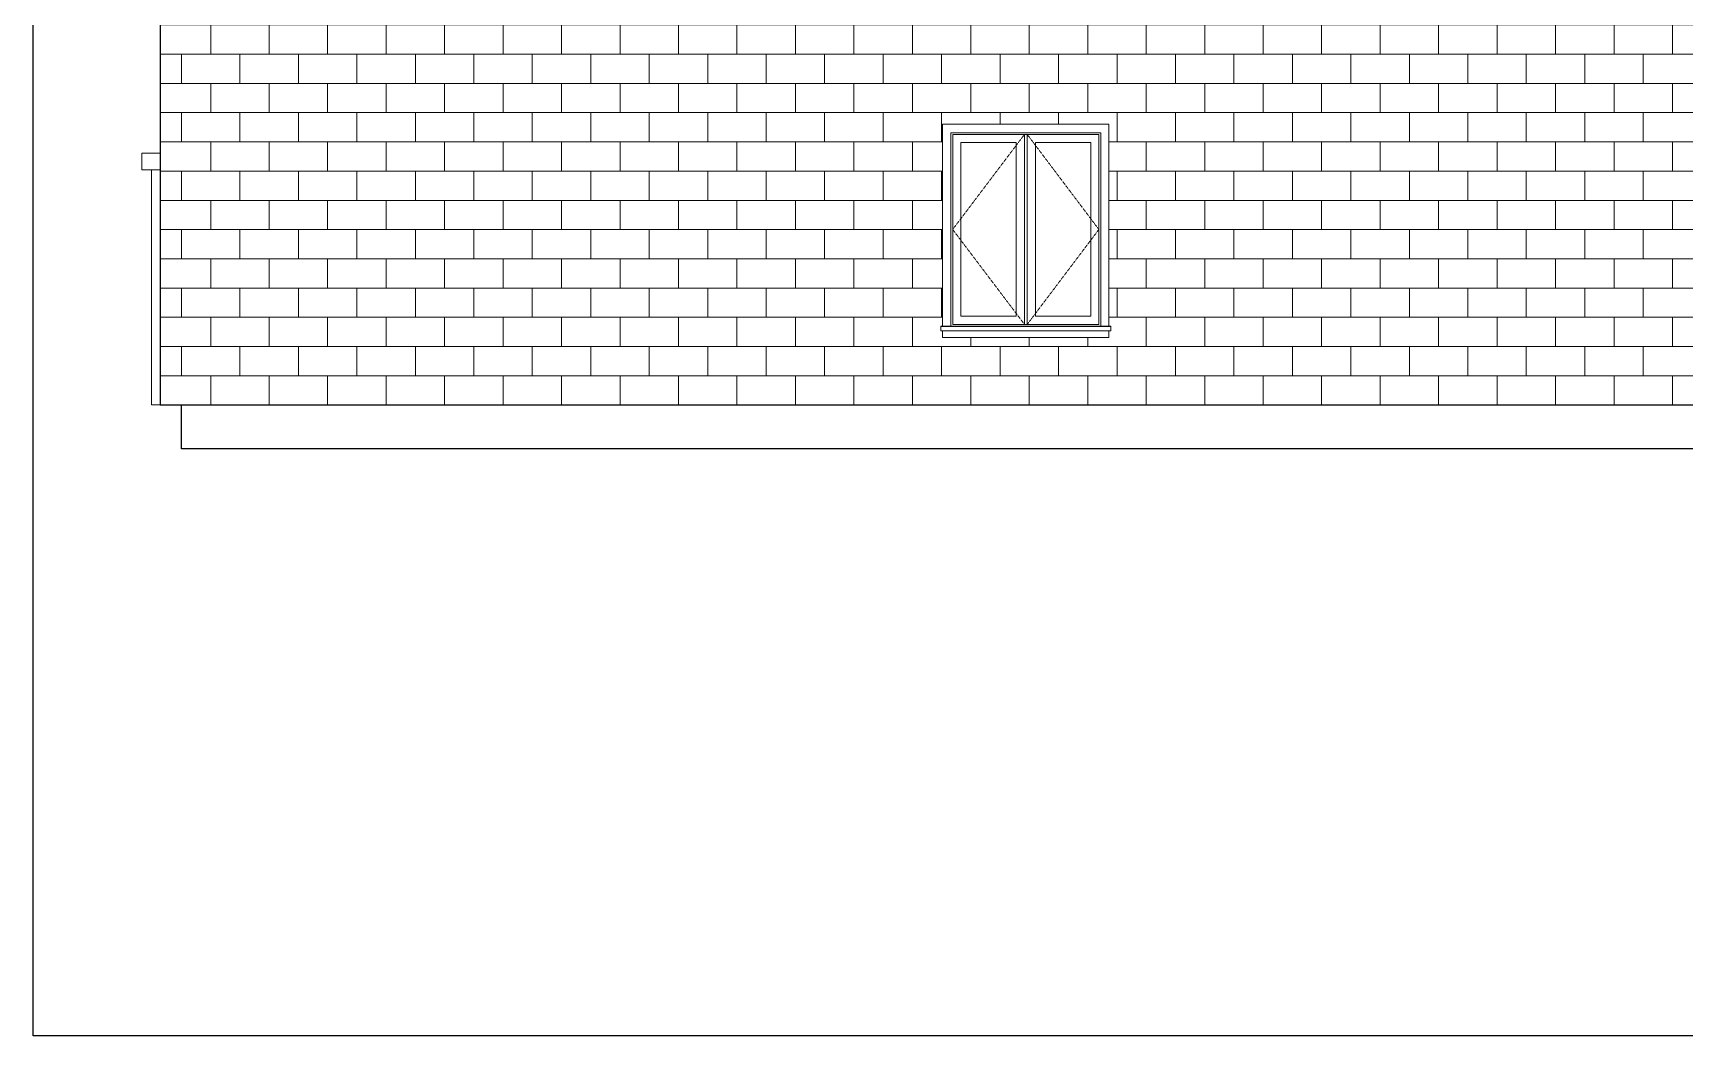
# Model space of a CAD drawing. Header units: millimetres. Extents: x -9575 to 27274, y -4387 to 11354.
# Drawn here: x -9575 to 1907, y -4387 to 2586 of the extents above; entities that cross this region are included whole.
import ezdxf

# ---------------------------------------------------------------- set-up
doc = ezdxf.new("R2010")
doc.units = ezdxf.units.MM
doc.linetypes.add('Dash 1_16_', pattern=[3.175, 1.5875, -1.5875])
for name, color, linetype, lineweight in [('A-GENM', 13, 'Continuous', 9), ('A-GLAZ', 151, 'Continuous', 13), ('M-EQPM', 50, 'Continuous', 9)]:
    doc.layers.add(name, color=color, linetype=linetype, lineweight=lineweight)

# ---------------------------------------------------------------- blocks, each defined once
blk = doc.blocks.new('13 - 13-397755-North')
at = {"layer": 'M-EQPM'}
for p, q in [((-8819, 1634), (-8819, 1750)), ((-8819, 1750), (-8691, 1750)), ((-8819, 1634), (-8691, 1634)), ((-8752, 0), (-8752, 1634)), ((-8691, 0), (-8752, 0))]:
    blk.add_line(p, q, dxfattribs=at)
blk = doc.blocks.new('Window-Casement-Double - 41_ x 53_-438333-North')
at = {"layer": 'A-GLAZ', "lineweight": 9}
for p, q in [((-3195, 1893), (-2154, 1893)), ((-3195, 547), (-3195, 1893)), ((-3183, 1881), (-3183, 560)), ((-2167, 1881), (-3183, 1881)), ((-2684, 1881), (-2665, 1881)), ((-2684, 1881), (-2684, 560)), ((-2665, 560), (-2665, 1881)), ((-2167, 560), (-2167, 1881)), ((-2154, 1893), (-2154, 547)), ((-2741, 1824), (-3126, 1824)), ((-3126, 1824), (-3126, 617)), ((-2741, 617), (-2741, 1824)), ((-2608, 617), (-2608, 1824)), ((-2224, 1824), (-2608, 1824)), ((-2224, 617), (-2224, 1824)), ((-3126, 617), (-2741, 617)), ((-2608, 617), (-2224, 617)), ((-2154, 547), (-3195, 547)), ((-3183, 560), (-2167, 560)), ((-2665, 560), (-2684, 560))]:
    blk.add_line(p, q, dxfattribs=at)
at = {"layer": 'A-GLAZ', "linetype": 'Dash 1_16_', "lineweight": 9}
for p, q in [((-2684, 1881), (-3183, 1220)), ((-2665, 1881), (-2167, 1220)), ((-3183, 1220), (-2684, 560)), ((-2167, 1220), (-2665, 560))]:
    blk.add_line(p, q, dxfattribs=at)
blk = doc.blocks.new('Trim-Window-Exterior-Flat - with Sill-437457-North')
at = {"layer": 'A-GENM'}
for p, q in [((-3253, 1951), (-3253, 547)), ((-2097, 1951), (-3253, 1951)), ((-3195, 547), (-3195, 1893)), ((-3195, 1893), (-2154, 1893)), ((-2154, 1893), (-2154, 547)), ((-2097, 547), (-2097, 1951)), ((-3265, 545), (-3265, 547)), ((-3265, 547), (-2084, 547)), ((-3265, 515), (-3265, 545)), ((-2084, 545), (-3265, 545)), ((-3265, 515), (-2084, 515)), ((-3253, 547), (-3195, 547)), ((-3253, 515), (-3253, 468)), ((-3253, 468), (-2097, 468)), ((-2154, 547), (-2097, 547)), ((-2097, 468), (-2097, 515)), ((-2084, 547), (-2084, 545)), ((-2084, 545), (-2084, 515))]:
    blk.add_line(p, q, dxfattribs=at)

msp = doc.modelspace()

# ---------------------------------------------------------------- hatches: boundary and pattern name
at = {"lineweight": 9}
h = msp.add_hatch(dxfattribs=at)
h.set_pattern_fill('FP_1', color=256, style=0, pattern_type=2)
h.set_pattern_definition([(0, (10354.17, 0), (0, 203.2), []), (90, (10354.17, 0), (-203.2, 203.2), [203.2, -203.2])])
h.paths.add_polyline_path([(-6364, 0), (10502, 0), (10502, 2743), (-8691, 2743), (-8691, 0), (-6367, 0)])
h.paths.add_polyline_path([(-3102, 468), (-3253, 468), (-3253, 515), (-3265, 515), (-3265, 547), (-3253, 547), (-3253, 1951), (-2097, 1951), (-2097, 547), (-2084, 547), (-2084, 515), (-2097, 515), (-2097, 468), (-2738, 468)])
h.paths.add_polyline_path([(6235, 582), (5240, 582), (5240, 629), (5228, 629), (5228, 661), (5240, 661), (5240, 2064), (6396, 2064), (6396, 661), (6409, 661), (6409, 629), (6396, 629), (6396, 582), (6339, 582)])
h.paths.add_polyline_path([(2513, 914), (2107, 914), (2107, 1524), (2513, 1524), (2513, 939)])

# ---------------------------------------------------------------- linework, layer by layer
for p, q in [((-8691, 2743), (-8691, 0)), ((-8691, 0), (10502, 0)), ((-8543, -305), (-8543, 0)), ((10490, -305), (-8543, -305))]:
    msp.add_line(p, q)
msp.add_lwpolyline([(-9575, 11354), (27274, 11354), (27274, -4387), (-9575, -4387)], close=True)

# ---------------------------------------------------------------- block references
for name in ['Trim-Window-Exterior-Flat - with Sill-437457-North', 'Window-Casement-Double - 41_ x 53_-438333-North', '13 - 13-397755-North']:
    msp.add_blockref(name, (0, 0))

doc.saveas('drawing.dxf')
